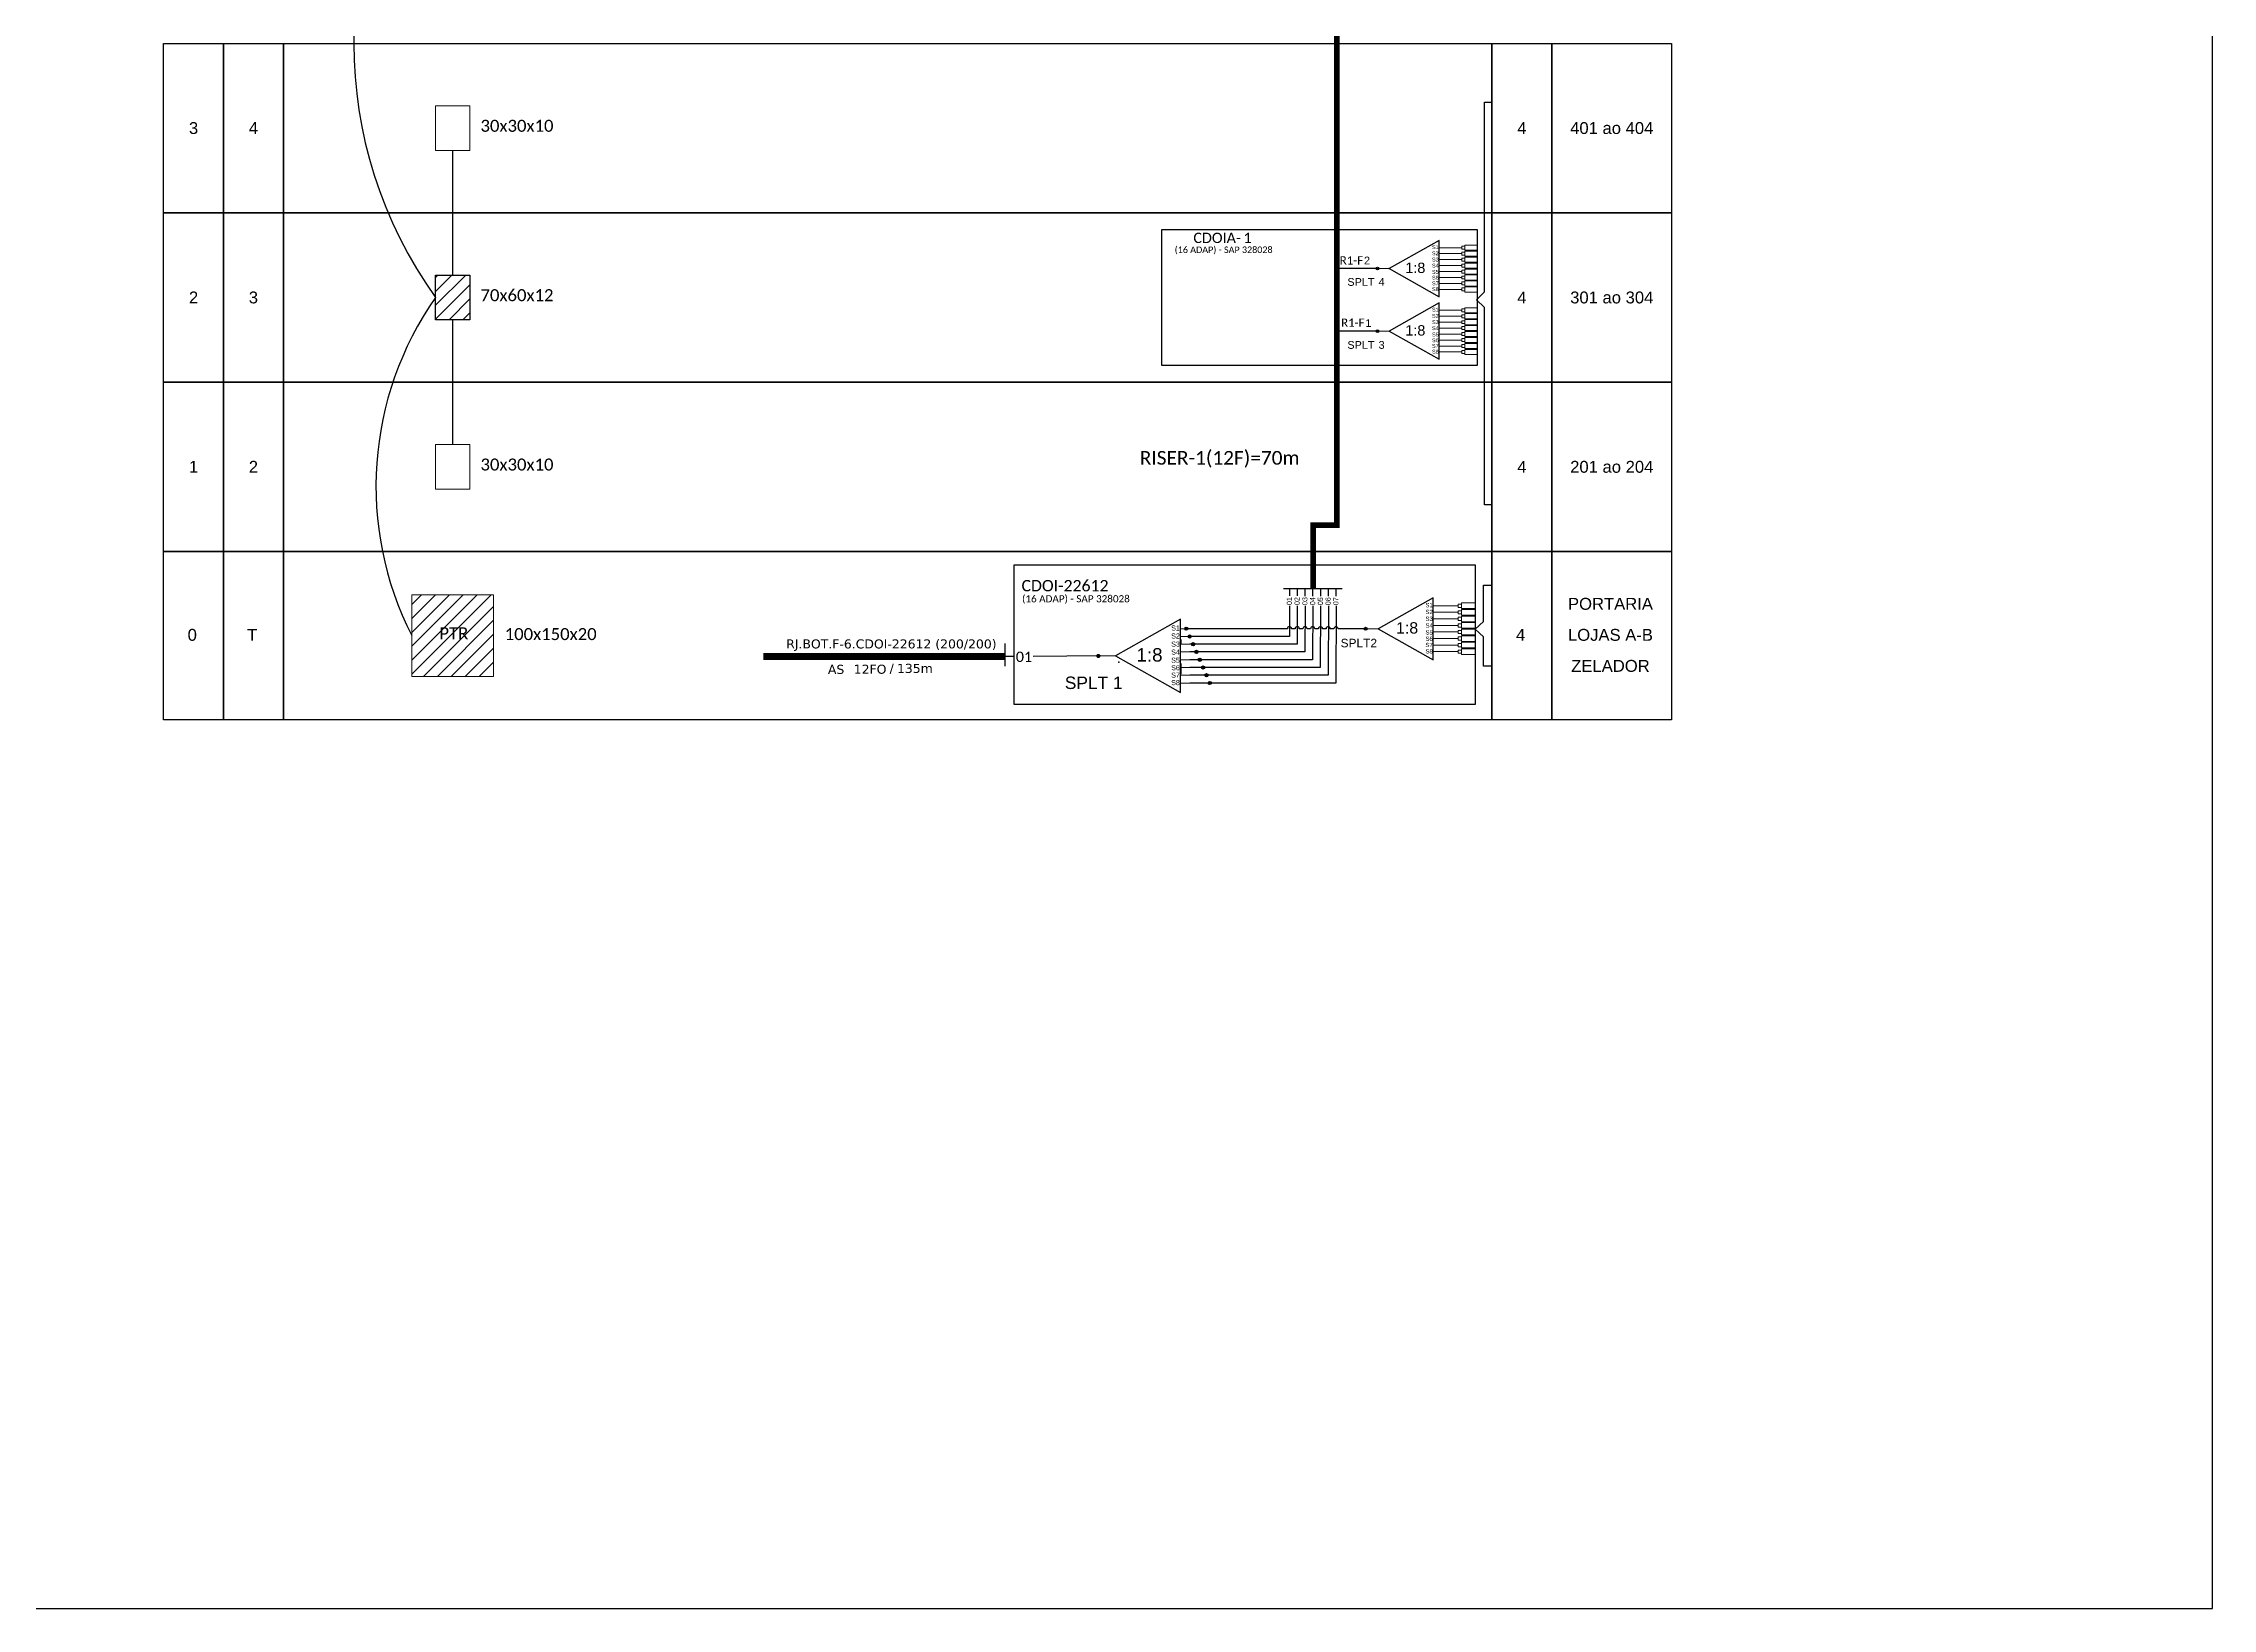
# Model space of a CAD drawing. Extents: x -89 to 749, y 705 to 1299.
# Drawn here: x 330 to 749.2, y 705 to 1007.6 of the extents above; entities that cross this region are included whole.
import ezdxf
from ezdxf.enums import TextEntityAlignment as Align

# ---------------------------------------------------------------- set-up
doc = ezdxf.new("R2010")
doc.units = 0
doc.layers.add('40.1-ETIQUETAS', color=1, linetype='Continuous', lineweight=20)
doc.styles.add('ARIAL', font='arial.ttf')
doc.styles.add('siredit', font='verdana.ttf')
doc.styles.add('WMF-Calibri0', font='calibri.ttf')

# ---------------------------------------------------------------- blocks, each defined once
blk = doc.blocks.new('SPLT_1-8_SC-APC')
at = {"color": 1}
blk.add_lwpolyline([(-7.37, -2.1), (-17.04, -7.55), (-7.37, -13), (-7.37, -2.1)], dxfattribs=at)
at = {"color": 3, "lineweight": 0}
for points in [[(-2.99, -3.51), (-7.37, -3.51)], [(-2.41, -3.02), (-2.41, -4)], [(-2.41, -3.02), (0, -3.02)], [(-7.37, -4.66), (-2.99, -4.66)], [(-7.37, -5.82), (-2.99, -5.82)], [(-7.37, -6.97), (-2.99, -6.97)], [(-2.41, -4), (0, -4)], [(-2.41, -4.17), (-2.41, -5.16)], [(-2.41, -4.17), (0, -4.17)], [(-2.41, -5.16), (0, -5.16)], [(-2.41, -5.32), (-2.41, -6.31)], [(-2.41, -5.32), (0, -5.32)], [(-2.41, -6.31), (0, -6.31)], [(-2.41, -6.48), (-2.41, -7.46)], [(-2.41, -6.48), (0, -6.48)], [(-2.41, -7.46), (0, -7.46)], [(-7.37, -8.12), (-2.99, -8.12)], [(-7.37, -9.28), (-2.99, -9.28)], [(-7.37, -10.43), (-2.99, -10.43)], [(-2.41, -7.63), (-2.41, -8.62)], [(-2.41, -7.63), (0, -7.63)], [(-2.41, -8.62), (0, -8.62)], [(-2.41, -8.78), (-2.41, -9.77)], [(-2.41, -8.78), (0, -8.78)], [(-2.41, -9.77), (0, -9.77)], [(-2.41, -9.94), (-2.41, -10.92)], [(-2.41, -9.94), (0, -9.94)], [(-2.41, -10.92), (0, -10.92)], [(-2.41, -11.09), (-2.41, -12.08)], [(-2.41, -11.09), (0, -11.09)], [(-7.37, -11.58), (-2.99, -11.58)], [(-2.41, -12.08), (0, -12.08)]]:
    blk.add_lwpolyline(points, dxfattribs=at)
for points in [[(-2.99, -3.22), (-2.41, -3.22), (-2.41, -3.8), (-2.99, -3.8)], [(-2.99, -4.38), (-2.41, -4.38), (-2.41, -4.95), (-2.99, -4.95)], [(-2.99, -5.53), (-2.41, -5.53), (-2.41, -6.1), (-2.99, -6.1)], [(-2.99, -6.68), (-2.41, -6.68), (-2.41, -7.26), (-2.99, -7.26)], [(-2.99, -7.84), (-2.41, -7.84), (-2.41, -8.41), (-2.99, -8.41)], [(-2.99, -8.99), (-2.41, -8.99), (-2.41, -9.56), (-2.99, -9.56)], [(-2.99, -10.14), (-2.41, -10.14), (-2.41, -10.72), (-2.99, -10.72)], [(-2.99, -11.3), (-2.41, -11.3), (-2.41, -11.87), (-2.99, -11.87)]]:
    blk.add_lwpolyline(points, close=True, dxfattribs=at)
at = {"color": 1, "lineweight": 0}
blk.add_lwpolyline([(-17.04, -7.55), (-19.26, -7.55)], dxfattribs=at)
at = {"color": 1, "style": 'ARIAL'}
for s, height, p in [('S1', 0.75, (-8.74, -3.78)), ('1:8', 2, (-13.91, -8.4)), ('S2', 0.75, (-8.74, -4.97)), ('S3', 0.75, (-8.74, -6.18)), ('S4', 0.75, (-8.74, -7.36)), ('S5', 0.75, (-8.74, -8.57)), ('S6', 0.75, (-8.74, -9.69)), ('S7', 0.75, (-8.74, -10.78)), ('S8', 0.75, (-8.74, -11.9))]:
    blk.add_text(s, height=height, dxfattribs=at).set_placement(p)
blk = doc.blocks.new('SPLT_1-8_DIV_DIR')
h = blk.add_hatch(color=3)
h.dxf.hatch_style = 1
edge = h.paths.add_edge_path()
edge.add_arc((12.77, 4.04), 0.242, 0, 360)
h = blk.add_hatch(color=3)
h.dxf.hatch_style = 1
edge = h.paths.add_edge_path()
edge.add_arc((13.27, 2.88), 0.242, 0, 360)
h = blk.add_hatch(color=3)
h.dxf.hatch_style = 1
edge = h.paths.add_edge_path()
edge.add_arc((13.77, 1.73), 0.242, 0, 360)
h = blk.add_hatch(color=3)
h.dxf.hatch_style = 1
edge = h.paths.add_edge_path()
edge.add_arc((14.27, 0.58), 0.242, 0, 360)
h = blk.add_hatch(color=3)
h.dxf.hatch_style = 1
edge = h.paths.add_edge_path()
edge.add_arc((14.77, -0.58), 0.242, 0, 360)
h = blk.add_hatch(color=3)
h.dxf.hatch_style = 1
edge = h.paths.add_edge_path()
edge.add_arc((15.27, -1.73), 0.242, 0, 360)
h = blk.add_hatch(color=3)
h.dxf.hatch_style = 1
edge = h.paths.add_edge_path()
edge.add_arc((15.77, -2.88), 0.242, 0, 360)
h = blk.add_hatch(color=3)
h.dxf.hatch_style = 1
edge = h.paths.add_edge_path()
edge.add_arc((16.27, -4.04), 0.242, 0, 360)
at = {"color": 1}
blk.add_lwpolyline([(11.89, 5.45), (2.22, 0), (11.89, -5.45), (11.89, 5.45)], dxfattribs=at)
at = {"color": 7, "lineweight": 0}
for points in [[(12.77, 4.04), (11.89, 4.04)], [(11.89, 2.88), (13.27, 2.88)], [(11.89, 1.73), (13.77, 1.73)], [(11.89, 0.58), (14.27, 0.58)], [(11.89, -0.58), (14.77, -0.58)], [(11.89, -1.73), (15.27, -1.73)], [(11.89, -2.88), (15.77, -2.88)], [(11.89, -4.04), (16.27, -4.04)]]:
    blk.add_lwpolyline(points, dxfattribs=at)
at = {"color": 1, "lineweight": 0}
blk.add_lwpolyline([(2.22, 0), (0, 0)], dxfattribs=at)
at = {"color": 3}
for centre in [(12.77, 4.04), (13.27, 2.88), (13.77, 1.73), (14.27, 0.58), (14.77, -0.58), (15.27, -1.73), (15.77, -2.88), (16.27, -4.04)]:
    blk.add_circle(centre, 0.242, dxfattribs=at)
at = {"color": 1, "style": 'ARIAL'}
for s, height, p in [('S1', 0.75, (10.52, 3.77)), ('S2', 0.75, (10.52, 2.58)), ('1:8', 2, (5.35, -0.85)), ('S3', 0.75, (10.52, 1.37)), ('S4', 0.75, (10.52, 0.19)), ('S5', 0.75, (10.52, -1.02)), ('S6', 0.75, (10.52, -2.14)), ('S7', 0.75, (10.52, -3.24)), ('S8', 0.75, (10.52, -4.36))]:
    blk.add_text(s, height=height, dxfattribs=at).set_placement(p)
blk = doc.blocks.new('ETIQUETA_RS5F')
at = {"layer": '40.1-ETIQUETAS', "color": 0, "style": 'siredit'}
blk.add_text('/', height=1.5, dxfattribs=at).set_placement((1.58, -1.95), align=Align.MIDDLE_RIGHT)
for tag, p in [('ETIQUETA_R_PRIMARIA', (1.21, 4.1)), ('ETIQUETA_R_SECUNDARIA', (1.21, 2.1)), ('F_ATIVAS/F_MORTAS', (1.14, -4.24))]:
    blk.add_attdef(tag, text='', height=1.5, dxfattribs=at).set_placement(p, align=Align.MIDDLE_CENTER)
for tag, p in [('TIPO_CABO', (-6.58, -2.12)), ('CAP_CABO', (0.4, -2.09))]:
    blk.add_attdef(tag, text='', height=1.5, dxfattribs=at).set_placement(p, align=Align.MIDDLE_RIGHT)
blk.add_attdef('METROS', text='', height=1.5, dxfattribs=at).set_placement((2.14, -1.95), align=Align.MIDDLE_LEFT)
for tag, p in [('FUSÃO_1', (0.85, -8.39)), ('FUSÃO_2', (0.85, -10.6)), ('FUSÃO_3', (0.85, -12.93)), ('FUSÃO_4', (0.85, -15.14)), ('FUSÃO_5', (0.85, -17.16))]:
    blk.add_attdef(tag, text='', height=1.5, dxfattribs=at).set_placement(p, align=Align.CENTER)

msp = doc.modelspace()

# ---------------------------------------------------------------- hatches: boundary and pattern name
h = msp.add_hatch(color=3)
h.dxf.hatch_style = 1
edge = h.paths.add_edge_path()
edge.add_arc((587.85, 964.1), 0.256, 0, 360)
h = msp.add_hatch()
h.set_pattern_fill('ANSI31', color=1, scale=0.6)
h.set_pattern_definition([(45, (-586.3043, -97.0548), (-1.3470384, 1.3470384), [])])
h.paths.add_polyline_path([(409.09, 962.82), (405.78, 962.82), (405.78, 954.2), (412.4, 954.2), (412.4, 962.82)])
h = msp.add_hatch(color=3)
h.dxf.hatch_style = 1
edge = h.paths.add_edge_path()
edge.add_arc((587.85, 952), 0.256, 0, 360)
h = msp.add_hatch()
h.set_pattern_fill('ANSI31', color=1, scale=0.6)
h.set_pattern_definition([(45, (-119.3014, 3533.431), (-1.3470384, 1.3470384), [])])
h.paths.add_polyline_path([(416.99, 901.02), (401.18, 901.02), (401.18, 885.22), (416.99, 885.22)])
h.paths.add_polyline_path([(405.92, 891.85), (412.72, 891.85), (412.72, 895.33), (405.92, 895.33)], flags=24)
h = msp.add_hatch(color=3)
h.dxf.hatch_style = 1
edge = h.paths.add_edge_path()
edge.add_arc((585.53, 894.47), 0.282, 0, 360)
h = msp.add_hatch(color=3)
h.dxf.hatch_style = 1
edge = h.paths.add_edge_path()
edge.add_arc((533.87, 889.2), 0.41, 0, 360)

# ---------------------------------------------------------------- linework, layer by layer
at = {"color": 5}
msp.add_line((569.67, 902.25), (581.02, 902.25), dxfattribs=at)
for points in [[(-89.32, 705.02), (749.25, 705.02), (749.25, 1299.02), (-89.32, 1299.02), (-89.32, 705.02)], [(549.8, 892.4), (549.8, 891.51)]]:
    msp.add_lwpolyline(points)
at = {"color": 5, "const_width": 1.1}
msp.add_lwpolyline([(579.95, 1224.06), (579.95, 914.46), (575.37, 914.46), (575.37, 902.25)], dxfattribs=at)
for points in [[(353.2, 1007.63), (364.77, 1007.63), (364.77, 974.89), (353.2, 974.89)], [(364.77, 1007.63), (376.35, 1007.63), (376.35, 974.89), (364.77, 974.89)], [(376.35, 1007.63), (609.96, 1007.63), (609.96, 974.89), (376.35, 974.89)], [(609.96, 1007.63), (621.54, 1007.63), (621.54, 974.89), (609.96, 974.89)], [(621.54, 1007.63), (644.68, 1007.63), (644.68, 974.89), (621.54, 974.89)], [(353.2, 974.89), (364.77, 974.89), (364.77, 942.14), (353.2, 942.14)], [(364.77, 974.89), (376.35, 974.89), (376.35, 942.14), (364.77, 942.14)], [(376.35, 974.89), (609.96, 974.89), (609.96, 942.14), (376.35, 942.14)], [(609.96, 974.89), (621.54, 974.89), (621.54, 942.14), (609.96, 942.14)], [(621.54, 974.89), (644.68, 974.89), (644.68, 942.14), (621.54, 942.14)], [(353.2, 942.14), (364.77, 942.14), (364.77, 909.4), (353.2, 909.4)], [(364.77, 942.14), (376.35, 942.14), (376.35, 909.4), (364.77, 909.4)], [(376.35, 942.14), (609.96, 942.14), (609.96, 909.4), (376.35, 909.4)], [(609.96, 942.14), (621.54, 942.14), (621.54, 909.4), (609.96, 909.4)], [(621.54, 942.14), (644.68, 942.14), (644.68, 909.4), (621.54, 909.4)], [(353.2, 909.4), (364.77, 909.4), (364.77, 876.84), (353.2, 876.84)], [(364.77, 909.4), (376.35, 909.4), (376.35, 876.84), (364.77, 876.84)], [(376.35, 909.4), (609.96, 909.4), (609.96, 876.84), (376.35, 876.84)], [(609.96, 909.4), (621.54, 909.4), (621.54, 876.84), (609.96, 876.84)], [(621.54, 909.4), (644.68, 909.4), (644.68, 876.84), (621.54, 876.84)]]:
    msp.add_lwpolyline(points, close=True)
at = {"color": 0, "lineweight": 0}
for points in [[(405.78, 995.57), (412.4, 995.57), (412.4, 986.95), (405.78, 986.95)], [(405.78, 930.08), (412.4, 930.08), (412.4, 921.46), (405.78, 921.46)]]:
    msp.add_lwpolyline(points, close=True, dxfattribs=at)
at = {"color": 3}
for points in [[(609.96, 918.43), (608.53, 918.43), (608.53, 956.57), (606.96, 958.08), (608.53, 959.59), (608.53, 996.29), (609.96, 996.29)], [(409.09, 962.82), (409.09, 986.95)], [(409.09, 930.08), (409.09, 954.2)], [(609.94, 887.21), (608.29, 887.21), (608.29, 892.87), (606.72, 894.37), (608.29, 895.88), (608.29, 902.91), (609.94, 902.91)], [(517.65, 889.08), (515.88, 889.08)], [(534.28, 889.22), (521.28, 889.08)]]:
    msp.add_lwpolyline(points, dxfattribs=at)
at = {"color": 1}
for points in [[(607.11, 947.75), (607.11, 947.75), (607.11, 945.38), (546.14, 945.38), (546.14, 971.64), (553.98, 971.64)], [(515.88, 887.21), (515.88, 891.58)], [(549.8, 887.75), (549.8, 885.68)]]:
    msp.add_lwpolyline(points, dxfattribs=at)
for points in [[(546.14, 971.64), (607.11, 971.64), (607.11, 945.38), (546.14, 945.38)], [(405.78, 962.82), (412.4, 962.82), (412.4, 954.2), (405.78, 954.2)], [(517.59, 906.82), (606.72, 906.82), (606.72, 879.82), (517.59, 879.82)]]:
    msp.add_lwpolyline(points, close=True, dxfattribs=at)
at = {"color": 5}
for points in [[(587.85, 964.1), (579.95, 964.1)], [(587.85, 952), (579.95, 952)], [(570.8, 902.25), (570.8, 900.8)], [(572.3, 902.25), (572.3, 900.8)], [(573.79, 902.24), (573.79, 900.79)], [(575.29, 902.23), (575.29, 900.78)], [(576.79, 902.23), (576.79, 900.78)], [(578.29, 902.22), (578.29, 900.77)], [(579.79, 902.22), (579.79, 900.76)], [(570.83, 898.9), (570.81, 892.97), (551.53, 892.97)], [(572.33, 898.89), (572.3, 891.47), (551.53, 891.47)], [(573.83, 898.88), (573.79, 889.97), (551.53, 889.97)], [(575.33, 898.88), (575.29, 888.47), (551.53, 888.47)], [(576.83, 898.87), (576.78, 886.97), (551.53, 886.97)], [(578.33, 898.87), (578.27, 885.47), (551.53, 885.47)], [(579.83, 898.86), (579.76, 883.97), (551.53, 883.97)], [(550.57, 894.51), (550.57, 894.51)]]:
    msp.add_lwpolyline(points, dxfattribs=at)
at = {"color": 1, "lineweight": 0}
msp.add_lwpolyline([(401.18, 901.02), (416.99, 901.02), (416.99, 885.22), (401.18, 885.22)], close=True, dxfattribs=at)
at = {"color": 5}
msp.add_lwpolyline([(585.53, 894.47), (580.21, 894.47, 0.912802), (579.4, 894.47), (578.71, 894.47, 0.926848), (577.9, 894.47), (577.21, 894.47, 0.941076), (576.41, 894.47), (575.72, 894.47, 0.955497), (574.91, 894.47), (574.22, 894.47, 0.970118), (573.41, 894.47), (572.72, 894.47, 0.984949), (571.91, 894.47), (571.22, 894.47, 1), (570.41, 894.47), (554.62, 894.47), (550.88, 894.47)], format="xyb", dxfattribs=at)
at = {"color": 1, "const_width": 1.36}
msp.add_lwpolyline([(469.1, 889.08), (515.88, 889.08)], dxfattribs=at)
at = {"color": 3}
for centre, radius in [((587.85, 964.1), 0.256), ((587.85, 952), 0.256), ((585.53, 894.47), 0.282)]:
    msp.add_circle(centre, radius, dxfattribs=at)
for centre, radius, start, end in [((474.17, 1007.63), 84.2, 144.317, 215.683), ((457.76, 922.01), 63.52, 144.9194, 207.0473)]:
    msp.add_arc(centre, radius, start, end, dxfattribs=at)
for p in [(353.2, 974.89), (590.07, 964.1), (353.2, 942.14), (353.2, 909.4), (537.84, 888.03)]:
    msp.add_point(p)

# ---------------------------------------------------------------- block references
for p in [(607.11, 971.64), (607.11, 959.55)]:
    msp.add_blockref('SPLT_1-8_SC-APC', p, dxfattribs=at)
at = {"color": 3, "xscale": 1.1, "yscale": 1.1, "zscale": 1.1}
msp.add_blockref('SPLT_1-8_SC-APC', (606.72, 902.77), dxfattribs=at)
at = {"xscale": 1.3, "yscale": 1.3, "zscale": 1.3}
msp.add_blockref('SPLT_1-8_DIV_DIR', (534.28, 889.22), dxfattribs=at)
at = {"layer": '40.1-ETIQUETAS'}
ref = msp.add_blockref('ETIQUETA_RS5F', (492.49, 889.08), dxfattribs=dict(at, xscale=1.16639998499977, yscale=1.16639998499977, zscale=1.16639998499977))
ref.add_attrib('ETIQUETA_R_SECUNDARIA', 'RJ.BOT.F-6.CDOI-22612 (200/200)', dxfattribs={"color": 0, "height": 1.7496, "style": 'siredit'}).set_placement((493.87, 891.53), align=Align.MIDDLE_CENTER)
ref.add_attrib('TIPO_CABO', 'AS', dxfattribs={"color": 0, "height": 1.75, "style": 'siredit'}).set_placement((484.77, 886.61), align=Align.MIDDLE_RIGHT)
ref.add_attrib('CAP_CABO', '12FO', dxfattribs={"color": 0, "height": 1.75, "style": 'siredit'}).set_placement((492.92, 886.64), align=Align.MIDDLE_RIGHT)
ref.add_attrib('METROS', '135m', dxfattribs={"color": 0, "height": 1.75, "style": 'siredit'}).set_placement((494.95, 886.8), align=Align.MIDDLE_LEFT)

# ---------------------------------------------------------------- texts
at = {"style": 'ARIAL'}
for s, p in [('3', (358.99, 991.26)), ('4', (370.56, 991.26)), ('4', (615.75, 991.26)), ('401 ao 404', (633.11, 991.26)), ('2', (358.99, 958.51)), ('3', (370.56, 958.51)), ('4', (615.75, 958.51)), ('301 ao 304', (633.11, 958.51)), ('1', (358.99, 925.77)), ('2', (370.56, 925.77)), ('4', (615.75, 925.77)), ('201 ao 204', (633.11, 925.77)), ('PORTARIA', (632.86, 899.28)), ('0', (358.74, 893.28)), ('T', (370.32, 893.28)), ('4', (615.5, 893.28)), ('LOJAS A-B', (632.86, 893.28)), ('ZELADOR', (632.86, 887.28))]:
    msp.add_text(s, height=2.3, dxfattribs=at).set_placement(p, align=Align.MIDDLE_CENTER)
at = {"style": 'WMF-Calibri0'}
for s, height, p in [('30x30x10', 2.317, (414.45, 990.54)), ('70x60x12', 2.317, (414.45, 957.79)), ('30x30x10', 2.317, (414.45, 925.05)), ('PTR', 2.317, (406.5, 892.44)), ('100x150x20', 2.317, (419.13, 892.27)), ('01', 2, (517.92, 888.04))]:
    msp.add_text(s, height=height, dxfattribs=at).set_placement(p)
at = {"color": 1, "style": 'WMF-Calibri0'}
for s, height, p in [('CDOIA-', 2, (552.24, 969.03)), ('1', 2, (561.92, 969.03)), ('CDOI-22612', 2.2, (519.03, 901.69))]:
    msp.add_text(s, height=height, dxfattribs=at).set_placement(p)
for height, p in [(1.25, (558.09, 967.11)), (1.375, (529.54, 899.57))]:
    msp.add_text('(16 ADAP) - SAP 328028', height=height, dxfattribs=at).set_placement(p, align=Align.CENTER)
at = {"color": 5, "style": 'WMF-Calibri0'}
for s, height, p in [('R1-F', 1.6, (580.53, 964.88)), ('R1-F', 1.6, (580.8, 952.84)), ('RISER-1(12F)=70m', 2.6457, (541.88, 926.18))]:
    msp.add_text(s, height=height, dxfattribs=at).set_placement(p)
at = {"color": 5, "style": 'ARIAL'}
for s, p in [('2', (585.81, 964.91)), ('1', (586.08, 952.81))]:
    msp.add_text(s, height=1.5, dxfattribs=at).set_placement(p, align=Align.CENTER)
at = {"color": 7, "style": 'ARIAL'}
for s, p in [('SPLT', (584.63, 960.76)), ('4', (588.62, 960.76)), ('SPLT', (584.63, 948.58)), ('3', (588.62, 948.58))]:
    msp.add_text(s, height=1.5, dxfattribs=at).set_placement(p, align=Align.CENTER)
at = {"style": 'ARIAL'}
for s, p in [('01', (570.79, 899.81)), ('02', (572.29, 899.81)), ('03', (573.79, 899.8)), ('04', (575.29, 899.79)), ('05', (576.79, 899.79)), ('06', (578.28, 899.78)), ('07', (579.78, 899.78))]:
    msp.add_text(s, height=0.992, rotation=90, dxfattribs=at).set_placement(p, align=Align.MIDDLE_CENTER)
msp.add_text('SPLT2', height=1.65, dxfattribs=at).set_placement((584.22, 890.87), align=Align.CENTER)
at = {"color": 7, "style": 'ARIAL'}
msp.add_text('SPLT 1', height=2.4, dxfattribs=at).set_placement((527.39, 882.81))

doc.saveas('drawing.dxf')
